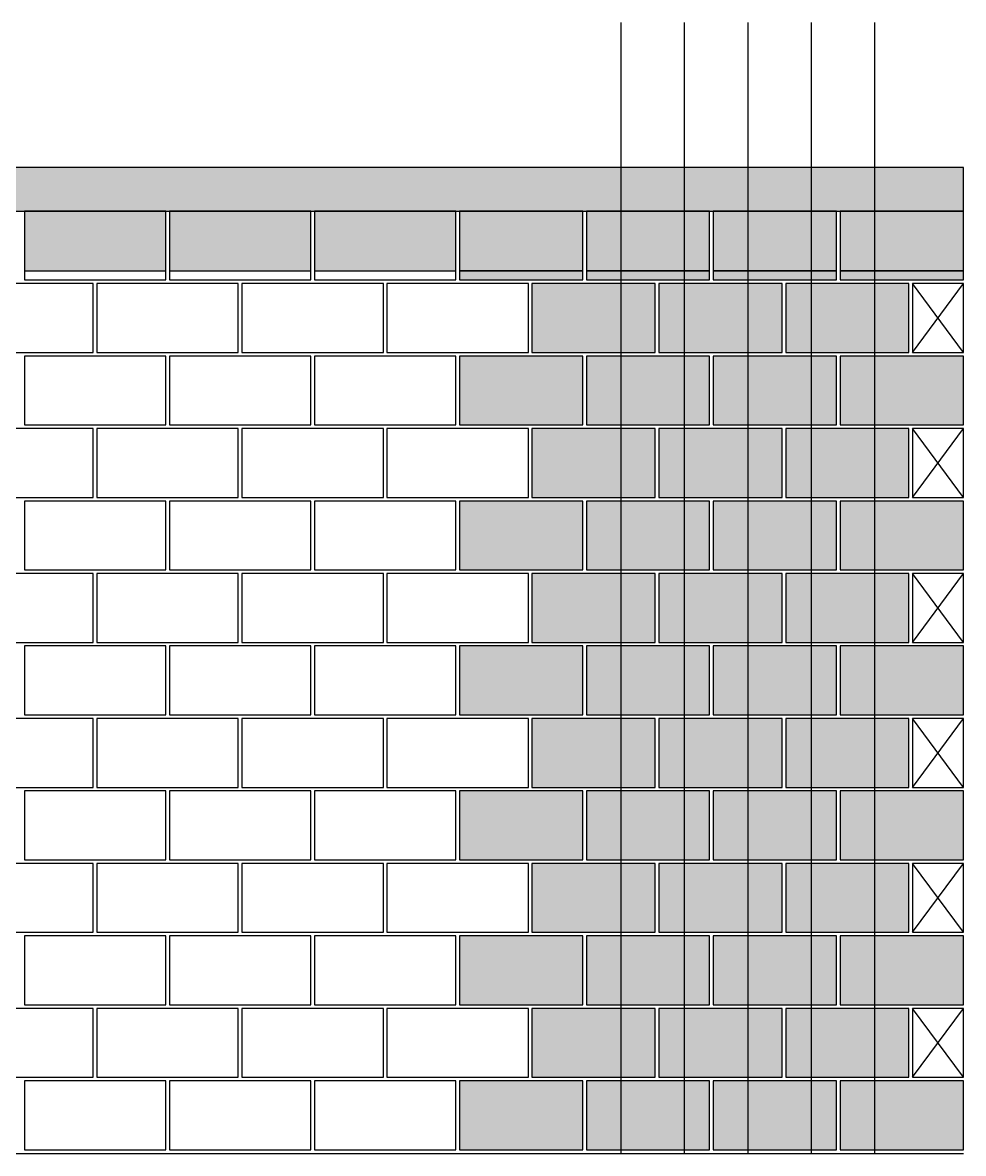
# Model space of a CAD drawing. Extents: x -2 to 121, y -2 to 61.
# Drawn here: x 23.54 to 28.73, y 14.06 to 20.3 of the extents above; entities that cross this region are included whole.
import ezdxf

# ---------------------------------------------------------------- set-up
doc = ezdxf.new("R2010")
doc.units = 0
doc.header["$MEASUREMENT"] = 0
for name, color, linetype in [('PENA_01', 1, 'CONTINUOUS'), ('PENA_02', 2, 'CONTINUOUS'), ('PENA_03', 3, 'CONTINUOUS'), ('PENA_05', 5, 'CONTINUOUS'), ('PENA_09', 254, 'CONTINUOUS'), ('PENA_11', 252, 'CONTINUOUS'), ('PENA_21', 100, 'CONTINUOUS')]:
    doc.layers.add(name, color=color, linetype=linetype)

msp = doc.modelspace()

# ---------------------------------------------------------------- linework, layer by layer
at = {"layer": 'PENA_01', "linetype": 'Continuous'}
for p, q in [((23.547634, 18.931725), (24.327634, 18.931725)), ((24.347634, 18.931725), (25.127634, 18.931725)), ((25.147634, 18.931725), (25.927634, 18.931725)), ((25.947634, 18.931725), (26.627634, 18.931725)), ((26.647634, 18.931725), (27.327634, 18.931725)), ((27.347634, 18.931725), (28.027634, 18.931725)), ((28.047634, 18.931725), (28.727634, 18.931725))]:
    msp.add_line(p, q, dxfattribs=at)
at = {"layer": 'PENA_02', "linetype": 'Continuous'}
for p, q in [((28.727634, 18.861725), (28.447634, 18.861725)), ((28.447634, 18.861725), (28.447634, 18.481725)), ((28.727634, 18.481725), (28.727634, 18.861725)), ((28.447634, 18.481725), (28.727634, 18.481725)), ((28.727634, 18.061725), (28.447634, 18.061725)), ((28.447634, 18.061725), (28.447634, 17.681725)), ((28.727634, 17.681725), (28.727634, 18.061725)), ((28.447634, 17.681725), (28.727634, 17.681725)), ((28.727634, 17.261725), (28.447634, 17.261725)), ((28.447634, 17.261725), (28.447634, 16.881725)), ((28.727634, 16.881725), (28.727634, 17.261725)), ((28.447634, 16.881725), (28.727634, 16.881725)), ((28.727634, 16.461725), (28.447634, 16.461725)), ((28.447634, 16.461725), (28.447634, 16.081725)), ((28.727634, 16.081725), (28.727634, 16.461725)), ((28.447634, 16.081725), (28.727634, 16.081725)), ((28.727634, 15.661725), (28.447634, 15.661725)), ((28.447634, 15.661725), (28.447634, 15.281725)), ((28.727634, 15.281725), (28.727634, 15.661725)), ((28.447634, 15.281725), (28.727634, 15.281725)), ((28.727634, 14.861725), (28.447634, 14.861725)), ((28.447634, 14.861725), (28.447634, 14.481725)), ((28.727634, 14.481725), (28.727634, 14.861725)), ((28.447634, 14.481725), (28.727634, 14.481725)), ((6.947634, 14.061725), (28.727634, 14.061725))]:
    msp.add_line(p, q, dxfattribs=at)
for points in [[(6.947634, 19.261725), (28.727634, 19.261725), (28.727634, 19.501725), (6.947634, 19.501725), (6.947634, 19.261725)], [(23.547634, 18.881725), (24.327634, 18.881725), (24.327634, 19.261725), (23.547634, 19.261725), (23.547634, 18.881725)], [(24.347634, 18.881725), (25.127634, 18.881725), (25.127634, 19.261725), (24.347634, 19.261725), (24.347634, 18.881725)], [(25.147634, 18.881725), (25.927634, 18.881725), (25.927634, 19.261725), (25.147634, 19.261725), (25.147634, 18.881725)], [(25.947634, 18.881725), (26.627634, 18.881725), (26.627634, 19.261725), (25.947634, 19.261725), (25.947634, 18.881725)], [(26.647634, 18.881725), (27.327634, 18.881725), (27.327634, 19.261725), (26.647634, 19.261725), (26.647634, 18.881725)], [(27.347634, 18.881725), (28.027634, 18.881725), (28.027634, 19.261725), (27.347634, 19.261725), (27.347634, 18.881725)], [(28.047634, 18.881725), (28.727634, 18.881725), (28.727634, 19.261725), (28.047634, 19.261725), (28.047634, 18.881725)], [(23.147634, 18.481725), (23.927634, 18.481725), (23.927634, 18.861725), (23.147634, 18.861725), (23.147634, 18.481725)], [(23.947634, 18.481725), (24.727634, 18.481725), (24.727634, 18.861725), (23.947634, 18.861725), (23.947634, 18.481725)], [(24.747634, 18.481725), (25.527634, 18.481725), (25.527634, 18.861725), (24.747634, 18.861725), (24.747634, 18.481725)], [(25.547634, 18.481725), (26.327634, 18.481725), (26.327634, 18.861725), (25.547634, 18.861725), (25.547634, 18.481725)], [(26.347634, 18.481725), (27.027634, 18.481725), (27.027634, 18.861725), (26.347634, 18.861725), (26.347634, 18.481725)], [(27.047634, 18.481725), (27.727634, 18.481725), (27.727634, 18.861725), (27.047634, 18.861725), (27.047634, 18.481725)], [(27.747634, 18.481725), (28.427634, 18.481725), (28.427634, 18.861725), (27.747634, 18.861725), (27.747634, 18.481725)], [(23.547634, 18.081725), (24.327634, 18.081725), (24.327634, 18.461725), (23.547634, 18.461725), (23.547634, 18.081725)], [(24.347634, 18.081725), (25.127634, 18.081725), (25.127634, 18.461725), (24.347634, 18.461725), (24.347634, 18.081725)], [(25.147634, 18.081725), (25.927634, 18.081725), (25.927634, 18.461725), (25.147634, 18.461725), (25.147634, 18.081725)], [(25.947634, 18.081725), (26.627634, 18.081725), (26.627634, 18.461725), (25.947634, 18.461725), (25.947634, 18.081725)], [(26.647634, 18.081725), (27.327634, 18.081725), (27.327634, 18.461725), (26.647634, 18.461725), (26.647634, 18.081725)], [(27.347634, 18.081725), (28.027634, 18.081725), (28.027634, 18.461725), (27.347634, 18.461725), (27.347634, 18.081725)], [(28.047634, 18.081725), (28.727634, 18.081725), (28.727634, 18.461725), (28.047634, 18.461725), (28.047634, 18.081725)], [(23.147634, 17.681725), (23.927634, 17.681725), (23.927634, 18.061725), (23.147634, 18.061725), (23.147634, 17.681725)], [(23.947634, 17.681725), (24.727634, 17.681725), (24.727634, 18.061725), (23.947634, 18.061725), (23.947634, 17.681725)], [(24.747634, 17.681725), (25.527634, 17.681725), (25.527634, 18.061725), (24.747634, 18.061725), (24.747634, 17.681725)], [(25.547634, 17.681725), (26.327634, 17.681725), (26.327634, 18.061725), (25.547634, 18.061725), (25.547634, 17.681725)], [(26.347634, 17.681725), (27.027634, 17.681725), (27.027634, 18.061725), (26.347634, 18.061725), (26.347634, 17.681725)], [(27.047634, 17.681725), (27.727634, 17.681725), (27.727634, 18.061725), (27.047634, 18.061725), (27.047634, 17.681725)], [(27.747634, 17.681725), (28.427634, 17.681725), (28.427634, 18.061725), (27.747634, 18.061725), (27.747634, 17.681725)], [(23.547634, 17.281725), (24.327634, 17.281725), (24.327634, 17.661725), (23.547634, 17.661725), (23.547634, 17.281725)], [(24.347634, 17.281725), (25.127634, 17.281725), (25.127634, 17.661725), (24.347634, 17.661725), (24.347634, 17.281725)], [(25.147634, 17.281725), (25.927634, 17.281725), (25.927634, 17.661725), (25.147634, 17.661725), (25.147634, 17.281725)], [(25.947634, 17.281725), (26.627634, 17.281725), (26.627634, 17.661725), (25.947634, 17.661725), (25.947634, 17.281725)], [(26.647634, 17.281725), (27.327634, 17.281725), (27.327634, 17.661725), (26.647634, 17.661725), (26.647634, 17.281725)], [(27.347634, 17.281725), (28.027634, 17.281725), (28.027634, 17.661725), (27.347634, 17.661725), (27.347634, 17.281725)], [(28.047634, 17.281725), (28.727634, 17.281725), (28.727634, 17.661725), (28.047634, 17.661725), (28.047634, 17.281725)], [(23.147634, 16.881725), (23.927634, 16.881725), (23.927634, 17.261725), (23.147634, 17.261725), (23.147634, 16.881725)], [(23.947634, 16.881725), (24.727634, 16.881725), (24.727634, 17.261725), (23.947634, 17.261725), (23.947634, 16.881725)], [(24.747634, 16.881725), (25.527634, 16.881725), (25.527634, 17.261725), (24.747634, 17.261725), (24.747634, 16.881725)], [(25.547634, 16.881725), (26.327634, 16.881725), (26.327634, 17.261725), (25.547634, 17.261725), (25.547634, 16.881725)], [(26.347634, 16.881725), (27.027634, 16.881725), (27.027634, 17.261725), (26.347634, 17.261725), (26.347634, 16.881725)], [(27.047634, 16.881725), (27.727634, 16.881725), (27.727634, 17.261725), (27.047634, 17.261725), (27.047634, 16.881725)], [(27.747634, 16.881725), (28.427634, 16.881725), (28.427634, 17.261725), (27.747634, 17.261725), (27.747634, 16.881725)], [(23.547634, 16.481725), (24.327634, 16.481725), (24.327634, 16.861725), (23.547634, 16.861725), (23.547634, 16.481725)], [(24.347634, 16.481725), (25.127634, 16.481725), (25.127634, 16.861725), (24.347634, 16.861725), (24.347634, 16.481725)], [(25.147634, 16.481725), (25.927634, 16.481725), (25.927634, 16.861725), (25.147634, 16.861725), (25.147634, 16.481725)], [(25.947634, 16.481725), (26.627634, 16.481725), (26.627634, 16.861725), (25.947634, 16.861725), (25.947634, 16.481725)], [(26.647634, 16.481725), (27.327634, 16.481725), (27.327634, 16.861725), (26.647634, 16.861725), (26.647634, 16.481725)], [(27.347634, 16.481725), (28.027634, 16.481725), (28.027634, 16.861725), (27.347634, 16.861725), (27.347634, 16.481725)], [(28.047634, 16.481725), (28.727634, 16.481725), (28.727634, 16.861725), (28.047634, 16.861725), (28.047634, 16.481725)], [(23.147634, 16.081725), (23.927634, 16.081725), (23.927634, 16.461725), (23.147634, 16.461725), (23.147634, 16.081725)], [(23.947634, 16.081725), (24.727634, 16.081725), (24.727634, 16.461725), (23.947634, 16.461725), (23.947634, 16.081725)], [(24.747634, 16.081725), (25.527634, 16.081725), (25.527634, 16.461725), (24.747634, 16.461725), (24.747634, 16.081725)], [(25.547634, 16.081725), (26.327634, 16.081725), (26.327634, 16.461725), (25.547634, 16.461725), (25.547634, 16.081725)], [(26.347634, 16.081725), (27.027634, 16.081725), (27.027634, 16.461725), (26.347634, 16.461725), (26.347634, 16.081725)], [(27.047634, 16.081725), (27.727634, 16.081725), (27.727634, 16.461725), (27.047634, 16.461725), (27.047634, 16.081725)], [(27.747634, 16.081725), (28.427634, 16.081725), (28.427634, 16.461725), (27.747634, 16.461725), (27.747634, 16.081725)], [(23.547634, 15.681725), (24.327634, 15.681725), (24.327634, 16.061725), (23.547634, 16.061725), (23.547634, 15.681725)], [(24.347634, 15.681725), (25.127634, 15.681725), (25.127634, 16.061725), (24.347634, 16.061725), (24.347634, 15.681725)], [(25.147634, 15.681725), (25.927634, 15.681725), (25.927634, 16.061725), (25.147634, 16.061725), (25.147634, 15.681725)], [(25.947634, 15.681725), (26.627634, 15.681725), (26.627634, 16.061725), (25.947634, 16.061725), (25.947634, 15.681725)], [(26.647634, 15.681725), (27.327634, 15.681725), (27.327634, 16.061725), (26.647634, 16.061725), (26.647634, 15.681725)], [(27.347634, 15.681725), (28.027634, 15.681725), (28.027634, 16.061725), (27.347634, 16.061725), (27.347634, 15.681725)], [(28.047634, 15.681725), (28.727634, 15.681725), (28.727634, 16.061725), (28.047634, 16.061725), (28.047634, 15.681725)], [(23.147634, 15.281725), (23.927634, 15.281725), (23.927634, 15.661725), (23.147634, 15.661725), (23.147634, 15.281725)], [(23.947634, 15.281725), (24.727634, 15.281725), (24.727634, 15.661725), (23.947634, 15.661725), (23.947634, 15.281725)], [(24.747634, 15.281725), (25.527634, 15.281725), (25.527634, 15.661725), (24.747634, 15.661725), (24.747634, 15.281725)], [(25.547634, 15.281725), (26.327634, 15.281725), (26.327634, 15.661725), (25.547634, 15.661725), (25.547634, 15.281725)], [(26.347634, 15.281725), (27.027634, 15.281725), (27.027634, 15.661725), (26.347634, 15.661725), (26.347634, 15.281725)], [(27.047634, 15.281725), (27.727634, 15.281725), (27.727634, 15.661725), (27.047634, 15.661725), (27.047634, 15.281725)], [(27.747634, 15.281725), (28.427634, 15.281725), (28.427634, 15.661725), (27.747634, 15.661725), (27.747634, 15.281725)], [(23.547634, 14.881725), (24.327634, 14.881725), (24.327634, 15.261725), (23.547634, 15.261725), (23.547634, 14.881725)], [(24.347634, 14.881725), (25.127634, 14.881725), (25.127634, 15.261725), (24.347634, 15.261725), (24.347634, 14.881725)], [(25.147634, 14.881725), (25.927634, 14.881725), (25.927634, 15.261725), (25.147634, 15.261725), (25.147634, 14.881725)], [(25.947634, 14.881725), (26.627634, 14.881725), (26.627634, 15.261725), (25.947634, 15.261725), (25.947634, 14.881725)], [(26.647634, 14.881725), (27.327634, 14.881725), (27.327634, 15.261725), (26.647634, 15.261725), (26.647634, 14.881725)], [(27.347634, 14.881725), (28.027634, 14.881725), (28.027634, 15.261725), (27.347634, 15.261725), (27.347634, 14.881725)], [(28.047634, 14.881725), (28.727634, 14.881725), (28.727634, 15.261725), (28.047634, 15.261725), (28.047634, 14.881725)], [(23.147634, 14.481725), (23.927634, 14.481725), (23.927634, 14.861725), (23.147634, 14.861725), (23.147634, 14.481725)], [(23.947634, 14.481725), (24.727634, 14.481725), (24.727634, 14.861725), (23.947634, 14.861725), (23.947634, 14.481725)], [(24.747634, 14.481725), (25.527634, 14.481725), (25.527634, 14.861725), (24.747634, 14.861725), (24.747634, 14.481725)], [(25.547634, 14.481725), (26.327634, 14.481725), (26.327634, 14.861725), (25.547634, 14.861725), (25.547634, 14.481725)], [(26.347634, 14.481725), (27.027634, 14.481725), (27.027634, 14.861725), (26.347634, 14.861725), (26.347634, 14.481725)], [(27.047634, 14.481725), (27.727634, 14.481725), (27.727634, 14.861725), (27.047634, 14.861725), (27.047634, 14.481725)], [(27.747634, 14.481725), (28.427634, 14.481725), (28.427634, 14.861725), (27.747634, 14.861725), (27.747634, 14.481725)], [(23.547634, 14.081725), (24.327634, 14.081725), (24.327634, 14.461725), (23.547634, 14.461725), (23.547634, 14.081725)], [(24.347634, 14.081725), (25.127634, 14.081725), (25.127634, 14.461725), (24.347634, 14.461725), (24.347634, 14.081725)], [(25.147634, 14.081725), (25.927634, 14.081725), (25.927634, 14.461725), (25.147634, 14.461725), (25.147634, 14.081725)], [(25.947634, 14.081725), (26.627634, 14.081725), (26.627634, 14.461725), (25.947634, 14.461725), (25.947634, 14.081725)], [(26.647634, 14.081725), (27.327634, 14.081725), (27.327634, 14.461725), (26.647634, 14.461725), (26.647634, 14.081725)], [(27.347634, 14.081725), (28.027634, 14.081725), (28.027634, 14.461725), (27.347634, 14.461725), (27.347634, 14.081725)], [(28.047634, 14.081725), (28.727634, 14.081725), (28.727634, 14.461725), (28.047634, 14.461725), (28.047634, 14.081725)]]:
    msp.add_lwpolyline(points, dxfattribs=at)
at = {"layer": 'PENA_03', "linetype": 'Continuous'}
for p, q in [((28.447634, 18.481725), (28.727634, 18.861725)), ((28.727634, 18.481725), (28.447634, 18.861725)), ((28.447634, 17.681725), (28.727634, 18.061725)), ((28.727634, 17.681725), (28.447634, 18.061725)), ((28.447634, 16.881725), (28.727634, 17.261725)), ((28.727634, 16.881725), (28.447634, 17.261725)), ((28.447634, 16.081725), (28.727634, 16.461725)), ((28.727634, 16.081725), (28.447634, 16.461725)), ((28.447634, 15.281725), (28.727634, 15.661725)), ((28.727634, 15.281725), (28.447634, 15.661725)), ((28.447634, 14.481725), (28.727634, 14.861725)), ((28.727634, 14.481725), (28.447634, 14.861725))]:
    msp.add_line(p, q, dxfattribs=at)
at = {"layer": 'PENA_05', "linetype": 'Continuous'}
for points in [[(26.837634, 20.301725), (26.837634, 14.061725)], [(27.187634, 20.301725), (27.187634, 14.061725)], [(27.537634, 20.301725), (27.537634, 14.061725)], [(27.887634, 20.301725), (27.887634, 14.061725)], [(28.237634, 20.301725), (28.237634, 14.061725)]]:
    msp.add_lwpolyline(points, dxfattribs=at)
at = {"layer": 'PENA_09', "linetype": 'Continuous'}
for points in [[(23.547634, 18.931725), (24.327634, 18.931725), (24.327634, 19.261725), (23.547634, 19.261725), (23.547634, 18.931725)], [(24.347634, 18.931725), (25.127634, 18.931725), (25.127634, 19.261725), (24.347634, 19.261725), (24.347634, 18.931725)], [(25.147634, 18.931725), (25.927634, 18.931725), (25.927634, 19.261725), (25.147634, 19.261725), (25.147634, 18.931725)], [(25.947634, 18.931725), (26.627634, 18.931725), (26.627634, 19.261725), (25.947634, 19.261725), (25.947634, 18.931725)], [(26.647634, 18.931725), (27.327634, 18.931725), (27.327634, 19.261725), (26.647634, 19.261725), (26.647634, 18.931725)], [(27.347634, 18.931725), (28.027634, 18.931725), (28.027634, 19.261725), (27.347634, 19.261725), (27.347634, 18.931725)], [(28.047634, 18.931725), (28.727634, 18.931725), (28.727634, 19.261725), (28.047634, 19.261725), (28.047634, 18.931725)]]:
    msp.add_lwpolyline(points, dxfattribs=at)
for points in [[(23.547634, 18.931725), (24.327634, 18.931725), (24.327634, 19.261725)], [(23.547634, 18.931725), (24.327634, 19.261725), (23.547634, 19.261725)], [(23.547634, 18.931725), (23.547634, 19.261725), (23.547634, 18.931725)], [(24.347634, 18.931725), (25.127634, 18.931725), (25.127634, 19.261725)], [(24.347634, 18.931725), (25.127634, 19.261725), (24.347634, 19.261725)], [(24.347634, 18.931725), (24.347634, 19.261725), (24.347634, 18.931725)], [(25.147634, 18.931725), (25.927634, 18.931725), (25.927634, 19.261725)], [(25.147634, 18.931725), (25.927634, 19.261725), (25.147634, 19.261725)], [(25.147634, 18.931725), (25.147634, 19.261725), (25.147634, 18.931725)], [(25.947634, 18.931725), (26.627634, 18.931725), (26.627634, 19.261725)], [(25.947634, 18.931725), (26.627634, 19.261725), (25.947634, 19.261725)], [(25.947634, 18.931725), (25.947634, 19.261725), (25.947634, 18.931725)], [(26.647634, 18.931725), (27.327634, 18.931725), (27.327634, 19.261725)], [(26.647634, 18.931725), (27.327634, 19.261725), (26.647634, 19.261725)], [(26.647634, 18.931725), (26.647634, 19.261725), (26.647634, 18.931725)], [(27.347634, 18.931725), (28.027634, 18.931725), (28.027634, 19.261725)], [(27.347634, 18.931725), (28.027634, 19.261725), (27.347634, 19.261725)], [(27.347634, 18.931725), (27.347634, 19.261725), (27.347634, 18.931725)], [(28.047634, 18.931725), (28.727634, 18.931725), (28.727634, 19.261725)], [(28.047634, 18.931725), (28.727634, 19.261725), (28.047634, 19.261725)], [(28.047634, 18.931725), (28.047634, 19.261725), (28.047634, 18.931725)]]:
    msp.add_solid(points, dxfattribs=at)
at = {"layer": 'PENA_11', "linetype": 'Continuous'}
for points in [[(6.947634, 19.261725), (28.727634, 19.261725), (28.727634, 19.501725)], [(6.947634, 19.261725), (28.727634, 19.501725), (6.947634, 19.501725)]]:
    msp.add_solid(points, dxfattribs=at)
at = {"layer": 'PENA_21', "linetype": 'Continuous'}
for points in [[(25.947634, 18.881725), (26.627634, 18.881725), (26.627634, 18.931725), (25.947634, 18.931725), (25.947634, 18.881725)], [(26.647634, 18.881725), (27.327634, 18.881725), (27.327634, 18.931725), (26.647634, 18.931725), (26.647634, 18.881725)], [(27.347634, 18.881725), (28.027634, 18.881725), (28.027634, 18.931725), (27.347634, 18.931725), (27.347634, 18.881725)], [(28.047634, 18.881725), (28.727634, 18.881725), (28.727634, 18.931725), (28.047634, 18.931725), (28.047634, 18.881725)], [(26.347634, 18.481725), (27.027634, 18.481725), (27.027634, 18.861725), (26.347634, 18.861725), (26.347634, 18.481725)], [(27.047634, 18.481725), (27.727634, 18.481725), (27.727634, 18.861725), (27.047634, 18.861725), (27.047634, 18.481725)], [(27.747634, 18.481725), (28.427634, 18.481725), (28.427634, 18.861725), (27.747634, 18.861725), (27.747634, 18.481725)], [(25.947634, 18.081725), (26.627634, 18.081725), (26.627634, 18.461725), (25.947634, 18.461725), (25.947634, 18.081725)], [(26.647634, 18.081725), (27.327634, 18.081725), (27.327634, 18.461725), (26.647634, 18.461725), (26.647634, 18.081725)], [(27.347634, 18.081725), (28.027634, 18.081725), (28.027634, 18.461725), (27.347634, 18.461725), (27.347634, 18.081725)], [(28.047634, 18.081725), (28.727634, 18.081725), (28.727634, 18.461725), (28.047634, 18.461725), (28.047634, 18.081725)], [(26.347634, 17.681725), (27.027634, 17.681725), (27.027634, 18.061725), (26.347634, 18.061725), (26.347634, 17.681725)], [(27.047634, 17.681725), (27.727634, 17.681725), (27.727634, 18.061725), (27.047634, 18.061725), (27.047634, 17.681725)], [(27.747634, 17.681725), (28.427634, 17.681725), (28.427634, 18.061725), (27.747634, 18.061725), (27.747634, 17.681725)], [(25.947634, 17.281725), (26.627634, 17.281725), (26.627634, 17.661725), (25.947634, 17.661725), (25.947634, 17.281725)], [(26.647634, 17.281725), (27.327634, 17.281725), (27.327634, 17.661725), (26.647634, 17.661725), (26.647634, 17.281725)], [(27.347634, 17.281725), (28.027634, 17.281725), (28.027634, 17.661725), (27.347634, 17.661725), (27.347634, 17.281725)], [(28.047634, 17.281725), (28.727634, 17.281725), (28.727634, 17.661725), (28.047634, 17.661725), (28.047634, 17.281725)], [(26.347634, 16.881725), (27.027634, 16.881725), (27.027634, 17.261725), (26.347634, 17.261725), (26.347634, 16.881725)], [(27.047634, 16.881725), (27.727634, 16.881725), (27.727634, 17.261725), (27.047634, 17.261725), (27.047634, 16.881725)], [(27.747634, 16.881725), (28.427634, 16.881725), (28.427634, 17.261725), (27.747634, 17.261725), (27.747634, 16.881725)], [(25.947634, 16.481725), (26.627634, 16.481725), (26.627634, 16.861725), (25.947634, 16.861725), (25.947634, 16.481725)], [(26.647634, 16.481725), (27.327634, 16.481725), (27.327634, 16.861725), (26.647634, 16.861725), (26.647634, 16.481725)], [(27.347634, 16.481725), (28.027634, 16.481725), (28.027634, 16.861725), (27.347634, 16.861725), (27.347634, 16.481725)], [(28.047634, 16.481725), (28.727634, 16.481725), (28.727634, 16.861725), (28.047634, 16.861725), (28.047634, 16.481725)], [(26.347634, 16.081725), (27.027634, 16.081725), (27.027634, 16.461725), (26.347634, 16.461725), (26.347634, 16.081725)], [(27.047634, 16.081725), (27.727634, 16.081725), (27.727634, 16.461725), (27.047634, 16.461725), (27.047634, 16.081725)], [(27.747634, 16.081725), (28.427634, 16.081725), (28.427634, 16.461725), (27.747634, 16.461725), (27.747634, 16.081725)], [(25.947634, 15.681725), (26.627634, 15.681725), (26.627634, 16.061725), (25.947634, 16.061725), (25.947634, 15.681725)], [(26.647634, 15.681725), (27.327634, 15.681725), (27.327634, 16.061725), (26.647634, 16.061725), (26.647634, 15.681725)], [(27.347634, 15.681725), (28.027634, 15.681725), (28.027634, 16.061725), (27.347634, 16.061725), (27.347634, 15.681725)], [(28.047634, 15.681725), (28.727634, 15.681725), (28.727634, 16.061725), (28.047634, 16.061725), (28.047634, 15.681725)], [(26.347634, 15.281725), (27.027634, 15.281725), (27.027634, 15.661725), (26.347634, 15.661725), (26.347634, 15.281725)], [(27.047634, 15.281725), (27.727634, 15.281725), (27.727634, 15.661725), (27.047634, 15.661725), (27.047634, 15.281725)], [(27.747634, 15.281725), (28.427634, 15.281725), (28.427634, 15.661725), (27.747634, 15.661725), (27.747634, 15.281725)], [(25.947634, 14.881725), (26.627634, 14.881725), (26.627634, 15.261725), (25.947634, 15.261725), (25.947634, 14.881725)], [(26.647634, 14.881725), (27.327634, 14.881725), (27.327634, 15.261725), (26.647634, 15.261725), (26.647634, 14.881725)], [(27.347634, 14.881725), (28.027634, 14.881725), (28.027634, 15.261725), (27.347634, 15.261725), (27.347634, 14.881725)], [(28.047634, 14.881725), (28.727634, 14.881725), (28.727634, 15.261725), (28.047634, 15.261725), (28.047634, 14.881725)], [(26.347634, 14.481725), (27.027634, 14.481725), (27.027634, 14.861725), (26.347634, 14.861725), (26.347634, 14.481725)], [(27.047634, 14.481725), (27.727634, 14.481725), (27.727634, 14.861725), (27.047634, 14.861725), (27.047634, 14.481725)], [(27.747634, 14.481725), (28.427634, 14.481725), (28.427634, 14.861725), (27.747634, 14.861725), (27.747634, 14.481725)], [(25.947634, 14.081725), (26.627634, 14.081725), (26.627634, 14.461725), (25.947634, 14.461725), (25.947634, 14.081725)], [(26.647634, 14.081725), (27.327634, 14.081725), (27.327634, 14.461725), (26.647634, 14.461725), (26.647634, 14.081725)], [(27.347634, 14.081725), (28.027634, 14.081725), (28.027634, 14.461725), (27.347634, 14.461725), (27.347634, 14.081725)], [(28.047634, 14.081725), (28.727634, 14.081725), (28.727634, 14.461725), (28.047634, 14.461725), (28.047634, 14.081725)]]:
    msp.add_lwpolyline(points, dxfattribs=at)
for points in [[(25.947634, 18.881725), (26.627634, 18.881725), (26.627634, 18.931725)], [(25.947634, 18.881725), (26.627634, 18.931725), (25.947634, 18.931725)], [(25.947634, 18.881725), (25.947634, 18.931725), (25.947634, 18.881725)], [(26.647634, 18.881725), (27.327634, 18.881725), (27.327634, 18.931725)], [(26.647634, 18.881725), (27.327634, 18.931725), (26.647634, 18.931725)], [(26.647634, 18.881725), (26.647634, 18.931725), (26.647634, 18.881725)], [(27.347634, 18.881725), (28.027634, 18.881725), (28.027634, 18.931725)], [(27.347634, 18.881725), (28.027634, 18.931725), (27.347634, 18.931725)], [(27.347634, 18.881725), (27.347634, 18.931725), (27.347634, 18.881725)], [(28.047634, 18.881725), (28.727634, 18.881725), (28.727634, 18.931725)], [(28.047634, 18.881725), (28.727634, 18.931725), (28.047634, 18.931725)], [(28.047634, 18.881725), (28.047634, 18.931725), (28.047634, 18.881725)], [(26.347634, 18.481725), (27.027634, 18.481725), (27.027634, 18.861725)], [(26.347634, 18.481725), (27.027634, 18.861725), (26.347634, 18.861725)], [(26.347634, 18.481725), (26.347634, 18.861725), (26.347634, 18.481725)], [(27.047634, 18.481725), (27.727634, 18.481725), (27.727634, 18.861725)], [(27.047634, 18.481725), (27.727634, 18.861725), (27.047634, 18.861725)], [(27.047634, 18.481725), (27.047634, 18.861725), (27.047634, 18.481725)], [(27.747634, 18.481725), (28.427634, 18.481725), (28.427634, 18.861725)], [(27.747634, 18.481725), (28.427634, 18.861725), (27.747634, 18.861725)], [(27.747634, 18.481725), (27.747634, 18.861725), (27.747634, 18.481725)], [(25.947634, 18.081725), (26.627634, 18.081725), (26.627634, 18.461725)], [(25.947634, 18.081725), (26.627634, 18.461725), (25.947634, 18.461725)], [(25.947634, 18.081725), (25.947634, 18.461725), (25.947634, 18.081725)], [(26.647634, 18.081725), (27.327634, 18.081725), (27.327634, 18.461725)], [(26.647634, 18.081725), (27.327634, 18.461725), (26.647634, 18.461725)], [(26.647634, 18.081725), (26.647634, 18.461725), (26.647634, 18.081725)], [(27.347634, 18.081725), (28.027634, 18.081725), (28.027634, 18.461725)], [(27.347634, 18.081725), (28.027634, 18.461725), (27.347634, 18.461725)], [(27.347634, 18.081725), (27.347634, 18.461725), (27.347634, 18.081725)], [(28.047634, 18.081725), (28.727634, 18.081725), (28.727634, 18.461725)], [(28.047634, 18.081725), (28.727634, 18.461725), (28.047634, 18.461725)], [(28.047634, 18.081725), (28.047634, 18.461725), (28.047634, 18.081725)], [(26.347634, 17.681725), (27.027634, 17.681725), (27.027634, 18.061725)], [(26.347634, 17.681725), (27.027634, 18.061725), (26.347634, 18.061725)], [(26.347634, 17.681725), (26.347634, 18.061725), (26.347634, 17.681725)], [(27.047634, 17.681725), (27.727634, 17.681725), (27.727634, 18.061725)], [(27.047634, 17.681725), (27.727634, 18.061725), (27.047634, 18.061725)], [(27.047634, 17.681725), (27.047634, 18.061725), (27.047634, 17.681725)], [(27.747634, 17.681725), (28.427634, 17.681725), (28.427634, 18.061725)], [(27.747634, 17.681725), (28.427634, 18.061725), (27.747634, 18.061725)], [(27.747634, 17.681725), (27.747634, 18.061725), (27.747634, 17.681725)], [(25.947634, 17.281725), (26.627634, 17.281725), (26.627634, 17.661725)], [(25.947634, 17.281725), (26.627634, 17.661725), (25.947634, 17.661725)], [(25.947634, 17.281725), (25.947634, 17.661725), (25.947634, 17.281725)], [(26.647634, 17.281725), (27.327634, 17.281725), (27.327634, 17.661725)], [(26.647634, 17.281725), (27.327634, 17.661725), (26.647634, 17.661725)], [(26.647634, 17.281725), (26.647634, 17.661725), (26.647634, 17.281725)], [(27.347634, 17.281725), (28.027634, 17.281725), (28.027634, 17.661725)], [(27.347634, 17.281725), (28.027634, 17.661725), (27.347634, 17.661725)], [(27.347634, 17.281725), (27.347634, 17.661725), (27.347634, 17.281725)], [(28.047634, 17.281725), (28.727634, 17.281725), (28.727634, 17.661725)], [(28.047634, 17.281725), (28.727634, 17.661725), (28.047634, 17.661725)], [(28.047634, 17.281725), (28.047634, 17.661725), (28.047634, 17.281725)], [(26.347634, 16.881725), (27.027634, 16.881725), (27.027634, 17.261725)], [(26.347634, 16.881725), (27.027634, 17.261725), (26.347634, 17.261725)], [(26.347634, 16.881725), (26.347634, 17.261725), (26.347634, 16.881725)], [(27.047634, 16.881725), (27.727634, 16.881725), (27.727634, 17.261725)], [(27.047634, 16.881725), (27.727634, 17.261725), (27.047634, 17.261725)], [(27.047634, 16.881725), (27.047634, 17.261725), (27.047634, 16.881725)], [(27.747634, 16.881725), (28.427634, 16.881725), (28.427634, 17.261725)], [(27.747634, 16.881725), (28.427634, 17.261725), (27.747634, 17.261725)], [(27.747634, 16.881725), (27.747634, 17.261725), (27.747634, 16.881725)], [(25.947634, 16.481725), (26.627634, 16.481725), (26.627634, 16.861725)], [(25.947634, 16.481725), (26.627634, 16.861725), (25.947634, 16.861725)], [(25.947634, 16.481725), (25.947634, 16.861725), (25.947634, 16.481725)], [(26.647634, 16.481725), (27.327634, 16.481725), (27.327634, 16.861725)], [(26.647634, 16.481725), (27.327634, 16.861725), (26.647634, 16.861725)], [(26.647634, 16.481725), (26.647634, 16.861725), (26.647634, 16.481725)], [(27.347634, 16.481725), (28.027634, 16.481725), (28.027634, 16.861725)], [(27.347634, 16.481725), (28.027634, 16.861725), (27.347634, 16.861725)], [(27.347634, 16.481725), (27.347634, 16.861725), (27.347634, 16.481725)], [(28.047634, 16.481725), (28.727634, 16.481725), (28.727634, 16.861725)], [(28.047634, 16.481725), (28.727634, 16.861725), (28.047634, 16.861725)], [(28.047634, 16.481725), (28.047634, 16.861725), (28.047634, 16.481725)], [(26.347634, 16.081725), (27.027634, 16.081725), (27.027634, 16.461725)], [(26.347634, 16.081725), (27.027634, 16.461725), (26.347634, 16.461725)], [(26.347634, 16.081725), (26.347634, 16.461725), (26.347634, 16.081725)], [(27.047634, 16.081725), (27.727634, 16.081725), (27.727634, 16.461725)], [(27.047634, 16.081725), (27.727634, 16.461725), (27.047634, 16.461725)], [(27.047634, 16.081725), (27.047634, 16.461725), (27.047634, 16.081725)], [(27.747634, 16.081725), (28.427634, 16.081725), (28.427634, 16.461725)], [(27.747634, 16.081725), (28.427634, 16.461725), (27.747634, 16.461725)], [(27.747634, 16.081725), (27.747634, 16.461725), (27.747634, 16.081725)], [(25.947634, 15.681725), (26.627634, 15.681725), (26.627634, 16.061725)], [(25.947634, 15.681725), (26.627634, 16.061725), (25.947634, 16.061725)], [(25.947634, 15.681725), (25.947634, 16.061725), (25.947634, 15.681725)], [(26.647634, 15.681725), (27.327634, 15.681725), (27.327634, 16.061725)], [(26.647634, 15.681725), (27.327634, 16.061725), (26.647634, 16.061725)], [(26.647634, 15.681725), (26.647634, 16.061725), (26.647634, 15.681725)], [(27.347634, 15.681725), (28.027634, 15.681725), (28.027634, 16.061725)], [(27.347634, 15.681725), (28.027634, 16.061725), (27.347634, 16.061725)], [(27.347634, 15.681725), (27.347634, 16.061725), (27.347634, 15.681725)], [(28.047634, 15.681725), (28.727634, 15.681725), (28.727634, 16.061725)], [(28.047634, 15.681725), (28.727634, 16.061725), (28.047634, 16.061725)], [(28.047634, 15.681725), (28.047634, 16.061725), (28.047634, 15.681725)], [(26.347634, 15.281725), (27.027634, 15.281725), (27.027634, 15.661725)], [(26.347634, 15.281725), (27.027634, 15.661725), (26.347634, 15.661725)], [(26.347634, 15.281725), (26.347634, 15.661725), (26.347634, 15.281725)], [(27.047634, 15.281725), (27.727634, 15.281725), (27.727634, 15.661725)], [(27.047634, 15.281725), (27.727634, 15.661725), (27.047634, 15.661725)], [(27.047634, 15.281725), (27.047634, 15.661725), (27.047634, 15.281725)], [(27.747634, 15.281725), (28.427634, 15.281725), (28.427634, 15.661725)], [(27.747634, 15.281725), (28.427634, 15.661725), (27.747634, 15.661725)], [(27.747634, 15.281725), (27.747634, 15.661725), (27.747634, 15.281725)], [(25.947634, 14.881725), (26.627634, 14.881725), (26.627634, 15.261725)], [(25.947634, 14.881725), (26.627634, 15.261725), (25.947634, 15.261725)], [(25.947634, 14.881725), (25.947634, 15.261725), (25.947634, 14.881725)], [(26.647634, 14.881725), (27.327634, 14.881725), (27.327634, 15.261725)], [(26.647634, 14.881725), (27.327634, 15.261725), (26.647634, 15.261725)], [(26.647634, 14.881725), (26.647634, 15.261725), (26.647634, 14.881725)], [(27.347634, 14.881725), (28.027634, 14.881725), (28.027634, 15.261725)], [(27.347634, 14.881725), (28.027634, 15.261725), (27.347634, 15.261725)], [(27.347634, 14.881725), (27.347634, 15.261725), (27.347634, 14.881725)], [(28.047634, 14.881725), (28.727634, 14.881725), (28.727634, 15.261725)], [(28.047634, 14.881725), (28.727634, 15.261725), (28.047634, 15.261725)], [(28.047634, 14.881725), (28.047634, 15.261725), (28.047634, 14.881725)], [(26.347634, 14.481725), (27.027634, 14.481725), (27.027634, 14.861725)], [(26.347634, 14.481725), (27.027634, 14.861725), (26.347634, 14.861725)], [(26.347634, 14.481725), (26.347634, 14.861725), (26.347634, 14.481725)], [(27.047634, 14.481725), (27.727634, 14.481725), (27.727634, 14.861725)], [(27.047634, 14.481725), (27.727634, 14.861725), (27.047634, 14.861725)], [(27.047634, 14.481725), (27.047634, 14.861725), (27.047634, 14.481725)], [(27.747634, 14.481725), (28.427634, 14.481725), (28.427634, 14.861725)], [(27.747634, 14.481725), (28.427634, 14.861725), (27.747634, 14.861725)], [(27.747634, 14.481725), (27.747634, 14.861725), (27.747634, 14.481725)], [(25.947634, 14.081725), (26.627634, 14.081725), (26.627634, 14.461725)], [(25.947634, 14.081725), (26.627634, 14.461725), (25.947634, 14.461725)], [(25.947634, 14.081725), (25.947634, 14.461725), (25.947634, 14.081725)], [(26.647634, 14.081725), (27.327634, 14.081725), (27.327634, 14.461725)], [(26.647634, 14.081725), (27.327634, 14.461725), (26.647634, 14.461725)], [(26.647634, 14.081725), (26.647634, 14.461725), (26.647634, 14.081725)], [(27.347634, 14.081725), (28.027634, 14.081725), (28.027634, 14.461725)], [(27.347634, 14.081725), (28.027634, 14.461725), (27.347634, 14.461725)], [(27.347634, 14.081725), (27.347634, 14.461725), (27.347634, 14.081725)], [(28.047634, 14.081725), (28.727634, 14.081725), (28.727634, 14.461725)], [(28.047634, 14.081725), (28.727634, 14.461725), (28.047634, 14.461725)], [(28.047634, 14.081725), (28.047634, 14.461725), (28.047634, 14.081725)]]:
    msp.add_solid(points, dxfattribs=at)

doc.saveas('drawing.dxf')
